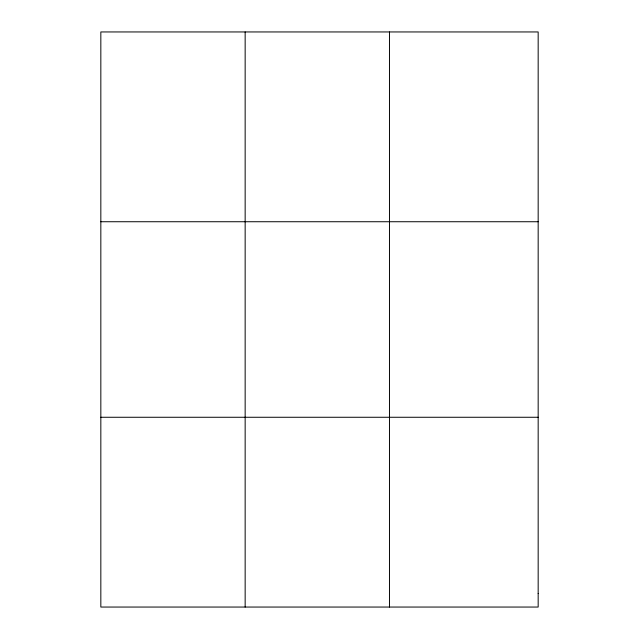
<?xml version="1.0" encoding="UTF-8"?>
<svg xmlns="http://www.w3.org/2000/svg" width="639" height="639" viewBox="0 0 639 639"><rect width="100%" height="100%" fill="white"/><g stroke="black" fill="none" stroke-linecap="round" stroke-linejoin="round"><path stroke-width="0.96" d="M245.152 607.05L245.152 31.95M389.471 607.05L389.471 31.95M100.834 221.733L538.166 221.733M100.834 417.267L538.166 417.267M538.166 593.495L538.166 607.05L100.834 607.05L100.834 31.95L538.166 31.95L538.166 593.495"/></g></svg>
